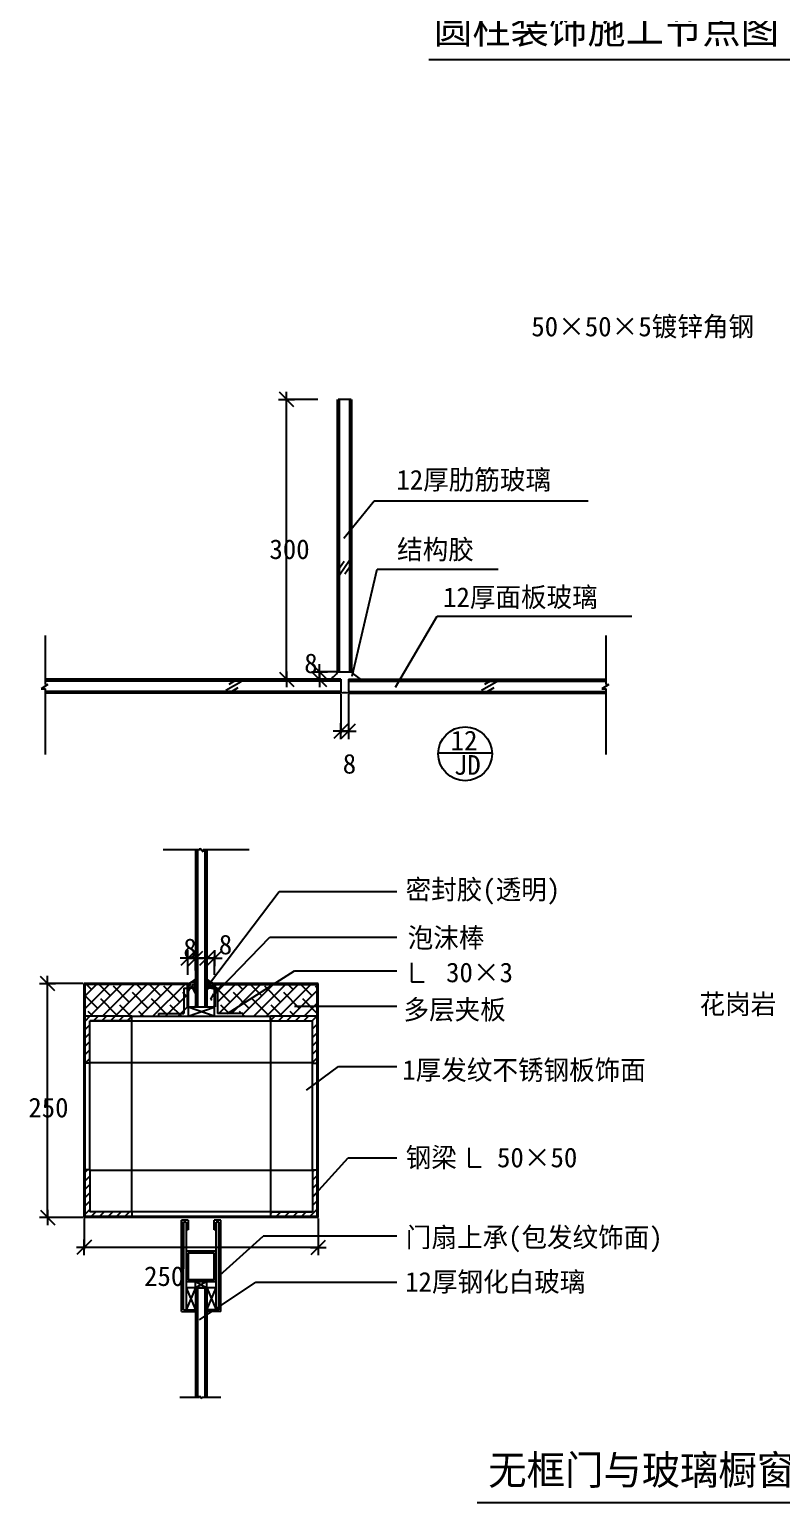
# Model space of a CAD drawing. Header units: metres. Extents: x 2704 to 4651, y 2624 to 5177.
# Drawn here: x 2756 to 3559, y 2624 to 4198 of the extents above; entities that cross this region are included whole.
import ezdxf

# ---------------------------------------------------------------- set-up
doc = ezdxf.new("R2010")
doc.units = ezdxf.units.M
for name, color, linetype in [('1', 1, 'Continuous'), ('3', 5, 'Continuous'), ('Dim', 3, 'Continuous'), ('HATCH', 8, 'Continuous'), ('TEXT', 7, 'Continuous'), ('WZ', 3, 'Continuous')]:
    doc.layers.add(name, color=color, linetype=linetype)

# ---------------------------------------------------------------- blocks, each defined once
blk = doc.blocks.new('_ArchTick')
for p, q in [((-0.54, 0), (0.54, 0)), ((0, 0.55), (0, -0.55))]:
    blk.add_line(p, q)
at = {"color": 0, "linetype": 'ByBlock'}
blk.add_lwpolyline([(-0.5, -0.5), (0.5, 0.5)], dxfattribs=at)

msp = doc.modelspace()

# ---------------------------------------------------------------- hatches: boundary and pattern name
h = msp.add_hatch()
h.set_pattern_fill('AR-SAND', scale=0.05)
h.paths.add_polyline_path([(2925.26, 3172.47), (2925.26, 3178.64, 0.08), (2933.26, 3183.28), (2933.26, 3172.46, 0.31)])
h = msp.add_hatch()
h.set_pattern_fill('AR-SAND', scale=0.1)
h.paths.add_polyline_path([(2933.26, 3183.28), (2933.26, 3172.46, 0.31), (2925.26, 3172.47), (2925.26, 3178.64, 0.08)])
h = msp.add_hatch()
h.set_pattern_fill('AR-SAND', scale=0.1)
h.paths.add_polyline_path([(2945.26, 3172.46, -0.31), (2953.26, 3172.47), (2953.26, 3178.64, -0.08), (2945.26, 3183.28)])
h = msp.add_hatch()
h.set_pattern_fill('AR-SAND', scale=0.05)
h.paths.add_polyline_path([(2945.26, 3172.46, -0.31), (2953.26, 3172.47), (2953.26, 3178.64, -0.08), (2945.26, 3183.28)])
h = msp.add_hatch()
h.set_pattern_fill('HEX', scale=2)
h.paths.add_polyline_path([(2933.26, 3161.47, -0.31), (2925.26, 3161.47), (2925.26, 3172.47, -0.31), (2933.26, 3172.46)])
h = msp.add_hatch()
h.set_pattern_fill('HEX', scale=2)
h.paths.add_polyline_path([(2945.26, 3161.47, 0.31), (2953.26, 3161.47), (2953.26, 3172.47, 0.31), (2945.26, 3172.46)])
at = {"layer": '1'}
h = msp.add_hatch(dxfattribs=at)
h.set_pattern_fill('ANSI34', scale=60)
h.paths.add_polyline_path([(2920.74, 3146.61), (2893.74, 3146.61), (2893.74, 3143.61), (2924.74, 3143.61), (2924.74, 3158.61), (2923.74, 3158.61), (2923.74, 3173.61), (2920.74, 3173.61)])
h = msp.add_hatch(dxfattribs=at)
h.set_pattern_fill('ANSI34', scale=60)
h.paths.add_polyline_path([(2953.74, 3173.61), (2956.74, 3173.61), (2956.74, 3146.61), (2983.74, 3146.61), (2983.74, 3143.61), (2952.74, 3143.61), (2952.74, 3158.61), (2953.74, 3158.61)])
at = {"layer": 'Dim'}
h = msp.add_hatch(dxfattribs=at)
h.set_pattern_fill('ANSI31', scale=2)
h.paths.add_polyline_path([(2820.26, 3138.61), (2865.26, 3138.61), (2865.26, 3143.61), (2815.26, 3143.61), (2815.26, 3093.61), (2820.26, 3093.61)])
h = msp.add_hatch(dxfattribs=at)
h.set_pattern_fill('ANSI31', scale=2)
h.paths.add_polyline_path([(3058.26, 3138.61), (3013.26, 3138.61), (3013.26, 3143.61), (3063.26, 3143.61), (3063.26, 3093.61), (3058.26, 3093.61)])
h = msp.add_hatch(dxfattribs=at)
h.set_pattern_fill('ANSI31', scale=2)
h.paths.add_polyline_path([(2820.26, 2934.61), (2865.26, 2934.61), (2865.26, 2929.61), (2815.26, 2929.61), (2815.26, 2979.61), (2820.26, 2979.61)])
h = msp.add_hatch(dxfattribs=at)
h.set_pattern_fill('ANSI31', scale=2)
h.paths.add_polyline_path([(3058.26, 2934.61), (3013.26, 2934.61), (3013.26, 2929.61), (3063.26, 2929.61), (3063.26, 2979.61), (3058.26, 2979.61)])
at = {"layer": 'HATCH'}
h = msp.add_hatch(dxfattribs=at)
h.set_pattern_fill('ANSI38', scale=3)
h.paths.add_polyline_path([(2924.26, 3177.61), (2815.26, 3177.61), (2815.26, 3143.61), (2865.26, 3143.61), (2925.26, 3143.61), (2925.26, 3153.61), (2924.26, 3153.61)])
h.paths.add_polyline_path([(2963.67, 3177.61), (2954.26, 3177.61), (2954.26, 3168.61), (2954.96, 3168.61)])
h.paths.add_polyline_path([(3022.57, 3177.61), (2963.67, 3177.61), (2956.74, 3170.45), (2956.74, 3146.61), (2983.74, 3146.61), (2983.74, 3143.61), (2985.27, 3143.61)])
h.paths.add_polyline_path([(3063.26, 3177.61), (3022.57, 3177.61), (2985.27, 3143.61), (3013.26, 3143.61), (3063.26, 3143.61)])
h = msp.add_hatch(dxfattribs=at)
h.set_pattern_fill('HEX', scale=15)
h.paths.add_polyline_path([(2933.26, 3172.46, 0.31), (2925.26, 3172.47), (2925.26, 3154.56, 0.31), (2933.26, 3154.57)])
h.paths.add_polyline_path([(2945.26, 3154.57, 0.31), (2953.26, 3154.56), (2953.26, 3172.47, 0.31), (2945.26, 3172.46)])

# ---------------------------------------------------------------- linework, layer by layer
for p, q in [((3182.36, 4165.92), (3580.62, 4165.92)), ((3084.96, 3511.76), (3084.96, 3802.76)), ((3099.46, 3802.76), (3085.46, 3802.76)), ((3086.96, 3511.76), (3086.96, 3802.76)), ((3097.96, 3511.76), (3097.96, 3802.76)), ((3099.96, 3511.76), (3099.96, 3802.76)), ((3097.62, 3630.78), (3087.01, 3615.14)), ((3091.95, 3629.72), (3087.03, 3622.33)), ((3097.58, 3623.36), (3092.66, 3615.96)), ((3084.96, 3511.76), (3099.96, 3511.76)), ((3088.46, 3503.76), (2773.01, 3503.76)), ((3088.46, 3501.76), (2773.01, 3501.76)), ((2981.89, 3501.11), (2965.41, 3491.86)), ((2976.34, 3502.7), (2968.64, 3498.28)), ((3088.46, 3503.76), (3088.46, 3488.76)), ((3096.46, 3503.76), (3371.82, 3503.76)), ((3096.46, 3503.76), (3096.46, 3488.76)), ((3096.51, 3501.77), (3371.87, 3501.77)), ((3255.07, 3501.11), (3238.58, 3491.86)), ((3249.52, 3502.7), (3241.82, 3498.28)), ((3088.46, 3490.76), (2773.01, 3490.76)), ((3088.46, 3488.76), (2773.01, 3488.76)), ((2978.54, 3494.49), (2970.83, 3490.07)), ((3096.46, 3490.76), (3371.82, 3490.76)), ((3096.46, 3488.76), (3371.82, 3488.76)), ((3251.72, 3494.49), (3244.01, 3490.07)), ((3249.83, 3424.71), (3192.25, 3424.71)), ((2898.5, 3321.72), (2938.13, 3321.72)), ((2933.26, 3321.72), (2933.26, 3153.32)), ((2935.26, 3321.72), (2935.26, 3153.32)), ((2938.13, 3321.72), (2938.13, 3323.33)), ((2938.13, 3323.33), (2941.43, 3319.51)), ((2941.43, 3321.72), (2990.32, 3321.72)), ((2941.43, 3319.51), (2941.43, 3321.72)), ((2943.26, 3321.72), (2943.26, 3153.32)), ((2945.26, 3321.72), (2945.26, 3153.32)), ((3163.97, 3200.68), (3163.97, 3180.34)), ((3163.97, 3180.34), (3177.36, 3180.34)), ((2814.26, 2928.61), (2814.26, 3178.61)), ((2925.26, 3178.61), (2814.26, 3178.61)), ((2815.26, 2929.61), (2815.26, 3177.61)), ((2924.26, 3177.61), (2815.26, 3177.61)), ((2920.74, 3173.61), (2923.74, 3173.61)), ((2920.74, 3173.61), (2920.74, 3146.61)), ((2924.26, 3177.61), (2924.26, 3153.61)), ((2925.26, 3178.61), (2925.26, 3153.61)), ((2953.26, 3178.61), (2953.26, 3153.61)), ((2953.26, 3178.61), (3064.26, 3178.61)), ((3064.26, 3178.61), (2953.26, 3178.61)), ((2954.26, 3177.61), (3063.26, 3177.61)), ((2954.26, 3177.61), (2954.26, 3153.61)), ((2956.74, 3173.64), (2954.26, 3173.64)), ((2956.74, 3173.61), (2956.74, 3146.61)), ((3063.26, 2929.61), (3063.26, 3177.61)), ((3064.26, 2928.61), (3064.26, 3178.61)), ((2924.26, 3153.61), (2925.4, 3153.61)), ((2925.26, 3153.55), (2925.26, 3143.61)), ((2953.26, 3143.61), (2925.26, 3153.32)), ((2925.26, 3143.61), (2953.26, 3153.32)), ((2953.26, 3153.32), (2925.26, 3153.32)), ((2954.26, 3153.61), (2953.12, 3153.61)), ((2953.26, 3153.61), (2953.26, 3143.61)), ((2954.26, 3153.61), (2953.26, 3153.61)), ((2953.26, 3153.55), (2953.26, 3143.61)), ((2815.26, 3093.61), (2815.26, 3143.61)), ((2865.26, 3143.61), (2815.26, 3143.61)), ((2820.26, 2979.61), (2820.26, 3138.61)), ((2820.26, 3138.61), (3058.26, 3138.61)), ((2865.26, 3138.61), (2820.26, 3138.61)), ((2865.26, 3143.61), (3013.26, 3143.61)), ((2865.26, 3138.61), (2865.26, 3143.61)), ((2865.26, 2934.08), (2865.26, 3138.61)), ((2893.74, 3146.61), (2920.74, 3146.61)), ((2893.74, 3146.61), (2893.74, 3143.61)), ((2983.74, 3146.61), (2956.74, 3146.61)), ((2983.74, 3146.61), (2983.74, 3143.61)), ((3013.26, 3138.61), (3013.26, 3143.61)), ((3013.26, 3138.61), (3013.26, 3143.61)), ((3063.26, 3143.61), (3013.26, 3143.61)), ((3013.26, 3138.61), (3013.26, 2932.11)), ((3058.26, 2979.61), (3058.26, 3138.61)), ((3063.26, 3093.61), (3063.26, 3143.61)), ((2820.26, 3093.61), (2815.26, 3093.61)), ((2820.26, 3094.13), (3058.26, 3094.13)), ((3058.26, 3093.61), (3063.26, 3093.61)), ((3224.92, 3003.23), (3224.92, 2982.9)), ((2820.26, 2979.61), (2815.26, 2979.61)), ((2815.26, 2929.61), (2815.26, 2979.61)), ((2820.26, 2979.61), (2820.26, 2934.61)), ((2820.26, 2979.08), (3058.26, 2979.08)), ((3058.26, 2979.61), (3063.26, 2979.61)), ((3058.26, 2979.61), (3058.26, 2934.61)), ((3063.26, 2929.61), (3063.26, 2979.61)), ((3224.92, 2982.9), (3238.3, 2982.9)), ((3064.26, 2928.61), (2814.26, 2928.61)), ((3063.26, 2929.61), (2815.26, 2929.61)), ((2865.26, 2929.61), (2815.26, 2929.61)), ((3058.26, 2934.61), (2820.26, 2934.61)), ((2865.26, 2934.61), (2865.26, 2929.61)), ((3013.26, 2934.61), (3058.26, 2934.61)), ((3013.26, 2934.61), (3013.26, 2929.61)), ((3013.26, 2934.61), (3013.26, 2929.61)), ((3063.26, 2929.61), (3013.26, 2929.61)), ((2918.26, 2828.1), (2918.26, 2925.61)), ((2918.26, 2925.61), (2918.26, 2873.61)), ((2925.26, 2925.61), (2918.26, 2925.61)), ((2920.26, 2830.1), (2920.26, 2923.61)), ((2920.26, 2923.61), (2920.26, 2873.61)), ((2923.26, 2923.61), (2920.26, 2923.61)), ((2923.26, 2923.61), (2923.26, 2830.1)), ((2925.26, 2915.61), (2923.26, 2915.61)), ((2925.26, 2925.61), (2925.26, 2915.61)), ((2953.26, 2915.61), (2953.26, 2925.61)), ((2960.26, 2925.61), (2953.26, 2925.61)), ((2955.26, 2915.61), (2953.26, 2915.61)), ((2955.26, 2830.1), (2955.26, 2923.61)), ((2958.26, 2923.61), (2955.26, 2923.61)), ((2958.26, 2830.1), (2958.26, 2923.61)), ((2960.26, 2828.1), (2960.26, 2925.61)), ((2923.26, 2892.83), (2955.26, 2892.83)), ((2925.26, 2890.83), (2925.26, 2862.17)), ((2925.26, 2890.83), (2953.26, 2890.83)), ((2953.26, 2862.17), (2953.26, 2890.83)), ((2955.26, 2860.17), (2923.26, 2860.17)), ((2923.26, 2860.17), (2955.26, 2860.17)), ((2923.26, 2853.61), (2933.26, 2830.1)), ((2933.26, 2853.61), (2923.26, 2830.1)), ((2933.26, 2853.61), (2923.26, 2853.61)), ((2953.26, 2862.17), (2925.26, 2862.17)), ((2933.26, 2853.61), (2933.26, 2860.17)), ((2933.26, 2860.17), (2945.26, 2853.61)), ((2945.26, 2860.17), (2933.26, 2853.61)), ((2933.26, 2860.17), (2945.26, 2853.61)), ((2945.26, 2860.17), (2933.26, 2853.61)), ((2933.26, 2853.61), (2933.26, 2860.17)), ((2933.26, 2853.61), (2933.26, 2736.53)), ((2955.26, 2853.61), (2933.26, 2853.61)), ((2933.26, 2853.61), (2945.26, 2853.61)), ((2935.26, 2853.61), (2935.26, 2736.53)), ((2943.26, 2853.61), (2943.26, 2736.53)), ((2945.26, 2853.61), (2945.26, 2860.17)), ((2945.26, 2853.61), (2945.26, 2860.17)), ((2945.26, 2853.61), (2945.26, 2736.53)), ((2945.26, 2853.61), (2955.26, 2830.1)), ((2945.26, 2830.1), (2955.26, 2853.61)), ((2918.26, 2828.1), (2933.26, 2828.1)), ((2920.26, 2830.1), (2933.26, 2830.1)), ((2958.26, 2830.1), (2945.26, 2830.1)), ((2960.26, 2828.1), (2945.26, 2828.1)), ((3233.91, 2624.02), (3705.85, 2624.02))]:
    msp.add_line(p, q)
msp.add_circle((3221.04, 3424.13), 28.79)
for centre, radius, start, end in [((3057.13, 3533.12), 35.48, 304.15, 322.98), ((3131.99, 3543.32), 45.32, 224.13, 240.79), ((3092.46, 3474.94), 14.39, 73.86, 106.14), ((2915.22, 3205.2), 28.4, 290.5, 309.45), ((2963.3, 3205.2), 28.4, 230.55, 249.5), ((2929.26, 3166.68), 7.03, 55.31, 124.63), ((2949.26, 3166.68), 7.03, 55.37, 124.69), ((2929.26, 3160.35), 7.03, 235.37, 304.69), ((2949.26, 3160.35), 7.03, 235.31, 304.63)]:
    msp.add_arc(centre, radius, start, end)
at = {"layer": '3'}
for p, q in [((3063.94, 3802.76), (3028.42, 3802.76)), ((3030.42, 3503.76), (3030.42, 3802.76)), ((3087.46, 3511.76), (3063.47, 3511.76)), ((3065.47, 3503.76), (3065.47, 3511.76)), ((3065.47, 3503.76), (3065.47, 3511.76)), ((3063.94, 3503.76), (3028.42, 3503.76)), ((3087.46, 3503.76), (3063.47, 3503.76)), ((3088.46, 3487.76), (3088.46, 3446.3)), ((3096.46, 3487.76), (3096.46, 3446.3)), ((3088.46, 3448.3), (3096.46, 3448.3)), ((2925.16, 3187.98), (2925.16, 3207.64)), ((2925.16, 3205.64), (2933.26, 3205.64)), ((2933.26, 3192.65), (2933.26, 3207.64)), ((2945.26, 3192.65), (2945.26, 3207.64)), ((2953.36, 3205.64), (2945.26, 3205.64)), ((2953.36, 3187.98), (2953.36, 3207.64)), ((2813.26, 3178.61), (2773.24, 3178.61)), ((2775.24, 2928.61), (2775.24, 3178.61)), ((2813.26, 2928.61), (2773.24, 2928.61)), ((2814.26, 2927.61), (2814.26, 2894.67)), ((3064.26, 2927.61), (3064.26, 2894.67)), ((3064.26, 2896.67), (2814.26, 2896.67))]:
    msp.add_line(p, q, dxfattribs=at)
at = {"layer": 'Dim'}
for p, q in [((2773.01, 3498.33), (2773.01, 3550.38)), ((3371.82, 3498.33), (3371.82, 3550.38)), ((2773.01, 3423.28), (2773.01, 3493.53)), ((3371.82, 3423.28), (3371.82, 3493.53))]:
    msp.add_line(p, q, dxfattribs=at)
at = {"layer": 'HATCH'}
for p, q in [((2775.58, 3498.33), (2768.38, 3493.53)), ((2773.01, 3498.33), (2775.58, 3498.33)), ((3374.39, 3498.33), (3367.19, 3493.53)), ((3371.82, 3498.33), (3374.39, 3498.33)), ((2768.38, 3493.53), (2773.01, 3493.53)), ((3367.19, 3493.53), (3371.82, 3493.53)), ((2916.61, 2736.53), (2937.39, 2736.53)), ((2937.39, 2738.12), (2940.07, 2735.23)), ((2937.39, 2736.53), (2937.39, 2738.12)), ((2940.07, 2736.53), (2960.33, 2736.53)), ((2940.07, 2735.23), (2940.07, 2736.53))]:
    msp.add_line(p, q, dxfattribs=at)
at = {"layer": 'WZ'}
for p, q in [((3091.68, 3654.68), (3124.02, 3694.56)), ((3124.02, 3694.56), (3352.46, 3694.56)), ((3100.33, 3506.96), (3127.29, 3621.37)), ((3127.29, 3621.37), (3256.17, 3621.37)), ((3146.63, 3495.24), (3191.15, 3571.05)), ((3191.15, 3571.05), (3399.06, 3571.05)), ((2948.06, 3178.83), (3022.58, 3277.15)), ((3022.58, 3277.15), (3148.19, 3277.15)), ((2949.76, 3163.24), (3012.72, 3228.26)), ((3012.72, 3228.26), (3148.19, 3228.26)), ((2967.19, 3146.61), (3038.73, 3192.34)), ((3038.73, 3192.34), (3148.19, 3192.34)), ((3038.73, 3154.61), (3148.19, 3154.61)), ((3051.76, 3064.8), (3085.74, 3089.98)), ((3085.74, 3089.98), (3148.19, 3089.98)), ((3058.26, 2950.36), (3096.35, 2992.39)), ((3096.35, 2992.39), (3148.19, 2992.39)), ((2959.16, 2867.16), (3005.51, 2908.79)), ((3148.19, 2908.79), (3005.51, 2908.79)), ((2937.39, 2819.19), (2997.75, 2859.43)), ((2997.75, 2859.43), (3148.19, 2859.43))]:
    msp.add_line(p, q, dxfattribs=at)

# ---------------------------------------------------------------- block references
at = {"layer": '3', "xscale": 15.4, "yscale": 15.4, "zscale": 15.4}
for p, rotation in [((3030.42, 3802.76), 90), ((3030.42, 3503.76), 270), ((3065.47, 3511.76), 90), ((3065.47, 3503.76), 270), ((3088.46, 3448.3), 180), ((2925.16, 3205.64), 180), ((2945.26, 3205.64), 180), ((2775.24, 3178.61), 90), ((2775.24, 2928.61), 270), ((2814.26, 2896.67), 180)]:
    msp.add_blockref('_ArchTick', p, dxfattribs=dict(at, rotation=rotation))
for p in [(3096.46, 3448.3), (2933.26, 3205.64), (2953.36, 3205.64), (3064.26, 2896.67)]:
    msp.add_blockref('_ArchTick', p, dxfattribs=at)

# ---------------------------------------------------------------- texts
for s, height, p in [('圆柱装饰施工节点图', 31.5, (3187.71, 4183.22)), ('12', 21, (3205.67, 3427.89)), ('JD', 21, (3209.1, 3401.72))]:
    msp.add_text(s, height=height).set_placement(p)
at = {"insert": (3245.8, 2674.56), "char_height": 31.5, "attachment_point": 1}
msp.add_mtext('无框门与玻璃橱窗节点图', dxfattribs=at)
at = {"layer": '3', "char_height": 21, "attachment_point": 1}
for s, insert in [('300', (3012.16, 3653.26)), ('\\A1;8', (3049.28, 3531.35)), ('\\A1;8', (3090.38, 3423.98)), ('\\A1;8', (2958.07, 3230.81)), ('\\A1;8', (2920.18, 3226.83)), ('\\A1;250', (2754.72, 3056.59)), ('\\A1;250', (2878.32, 2876.44))]:
    msp.add_mtext(s, dxfattribs=dict(at, insert=insert))
at = {"layer": 'TEXT'}
for s, p in [('50×50×5镀锌角钢', (3291.74, 3870.24)), ('12厚肋筋玻璃', (3147.71, 3706.52)), ('结构胶', (3148.43, 3632)), ('12厚面板玻璃', (3197.54, 3581.04)), ('密封胶(透明)', (3157.46, 3268.6)), ('泡沫棒', (3159.75, 3217.11)), ('   30×3', (3157.88, 3180.01)), ('多层夹板', (3155.26, 3140.28)), ('花岗岩', (3471.3, 3146.06)), ('1厚发纹不锈钢板饰面', (3153.97, 3075.8)), ('钢梁   50×50', (3157.66, 2982.25)), ('门扇上承(包发纹饰面)', (3157.71, 2897.03)), ('12厚钢化白玻璃', (3157.03, 2849.41))]:
    msp.add_text(s, height=21, dxfattribs=at).set_placement(p)

doc.saveas('drawing.dxf')
